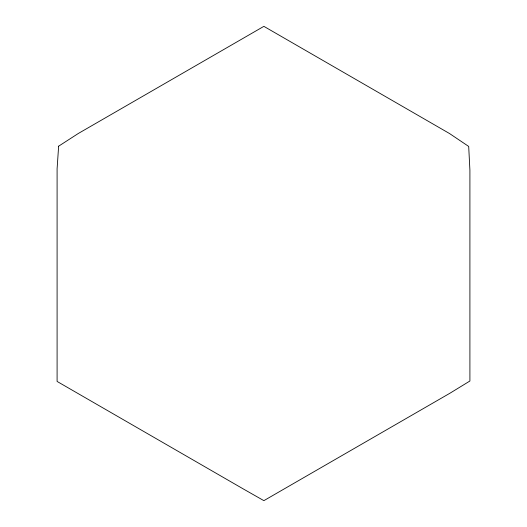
<?xml version="1.0" encoding="UTF-8"?>
<svg xmlns="http://www.w3.org/2000/svg" width="527" height="527" viewBox="0 0 527 527"><rect width="100%" height="100%" fill="white"/><g stroke="black" fill="none" stroke-linecap="round" stroke-linejoin="round"><path stroke-width="0.79" d="M58.629 146.19L57.094 168.851L57.094 381.436L243.481 489.049L263.875 500.65L449.959 393.214L469.906 381.008L469.906 170.149L468.694 146.434L449.518 133.529L263.875 26.35L78.233 133.529L58.629 146.19"/></g></svg>
